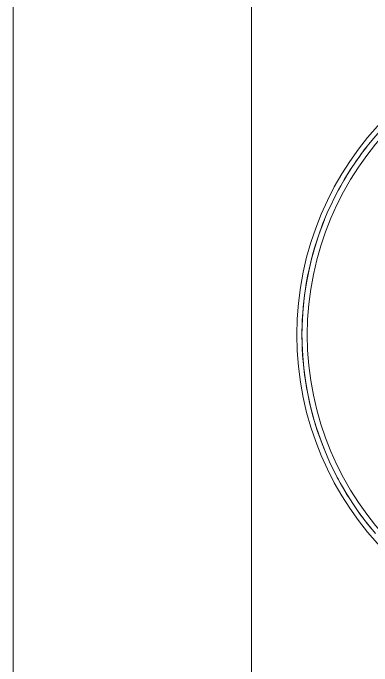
# Model space of a CAD drawing. Header units: millimetres. Extents: x -7702 to 17735, y -16958 to 1800.
# Drawn here: x -6879.6 to -6811.9, y -15072 to -14949 of the extents above; entities that cross this region are included whole.
import ezdxf

# ---------------------------------------------------------------- set-up
doc = ezdxf.new("R2010")
doc.units = ezdxf.units.MM
doc.layers.add('G-IMPT', color=8, linetype='Continuous', lineweight=9)

msp = doc.modelspace()

# ---------------------------------------------------------------- linework, layer by layer
at = {"layer": 'G-IMPT'}
for p, q in [((-6879.62, -15128.651), (-6879.62, -14888.651)), ((-6834.62, -14888.651), (-6834.62, -15128.651))]:
    msp.add_line(p, q, dxfattribs=at)
at = {"layer": 'G-IMPT', "flags": 128}
msp.add_lwpolyline([(-6810.437, -14971.272), (-6811.938, -14973.015), (-6813.367, -14974.816), (-6814.724, -14976.673), (-6816.005, -14978.583), (-6817.208, -14980.543), (-6818.333, -14982.549), (-6819.376, -14984.599), (-6820.336, -14986.689), (-6821.212, -14988.815), (-6822.003, -14990.975), (-6822.706, -14993.165), (-6823.321, -14995.381), (-6823.847, -14997.62), (-6824.283, -14999.878), (-6824.629, -15002.151), (-6824.883, -15004.437), (-6825.046, -15006.731), (-6825.117, -15009.03), (-6825.096, -15011.33), (-6824.982, -15013.627), (-6824.778, -15015.918), (-6824.481, -15018.198), (-6824.094, -15020.465), (-6823.616, -15022.715), (-6823.049, -15024.944), (-6822.393, -15027.148), (-6821.65, -15029.324), (-6820.82, -15031.469), (-6819.905, -15033.579), (-6818.906, -15035.651), (-6817.825, -15037.681), (-6816.664, -15039.666), (-6815.425, -15041.603), (-6814.109, -15043.49), (-6812.718, -15045.322), (-6811.256, -15047.096)], dxfattribs=at)
at = {"layer": 'G-IMPT'}
for radius, start, end in [(58.454, 360, 180), (56.5, 90, 270), (57.5, 141.94489, 154.82696), (57.5, 157.87568, 180), (57.5, 178.11694, 180), (58.454, 180, 360), (57.5, 180, 182.41777), (57.5, 182.58466, 202.12432), (57.5, 205.17304, 208.77133), (57.5, 208.89943, 212.7461), (57.5, 215.76978, 219.51308)]:
    msp.add_arc((-6767.62, -15009.651), radius, start, end, dxfattribs=at)

doc.saveas('drawing.dxf')
